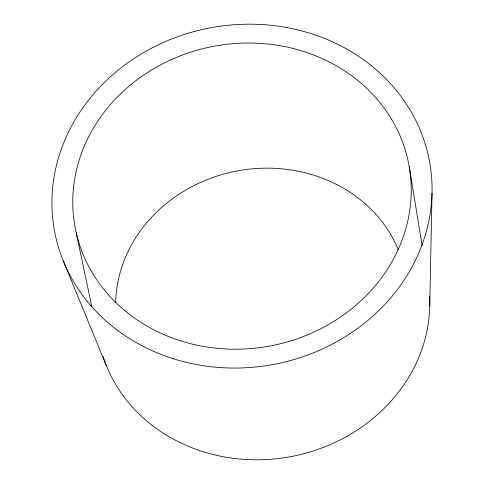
<?xml version="1.0" encoding="UTF-8"?>
<svg xmlns="http://www.w3.org/2000/svg" width="484" height="484" viewBox="0 0 484 484"><rect width="100%" height="100%" fill="white"/><g stroke="black" fill="none" stroke-linecap="round" stroke-linejoin="round"><path stroke-width="0.73" d="M429.731 306.668L432.018 193.37M63.186 260.646L106.371 365.65M76.242 232.822L91.827 306.765M409.155 166.308A169.793 152.478 -10.6 0 1 181.337 341.069A169.793 152.478 -10.6 0 1 135.508 80.973A169.793 152.478 -10.6 0 1 409.155 166.308L422.102 245.406M429.544 296.111L429.731 299.832M429.647 297.418A167.18 150.131 -10.6 0 1 289.662 456.848A167.18 150.131 -10.6 0 1 103.056 356.52M115.676 302.427A146.283 131.364 -10.6 0 1 237.475 170.882A146.283 131.364 -10.6 0 1 398.35 249.871M173.871 358.91A190.69 171.245 -10.6 0 0 429.725 162.642A190.69 171.245 -10.6 0 0 122.398 66.798A190.69 171.245 -10.6 0 0 173.871 358.91"/></g></svg>
